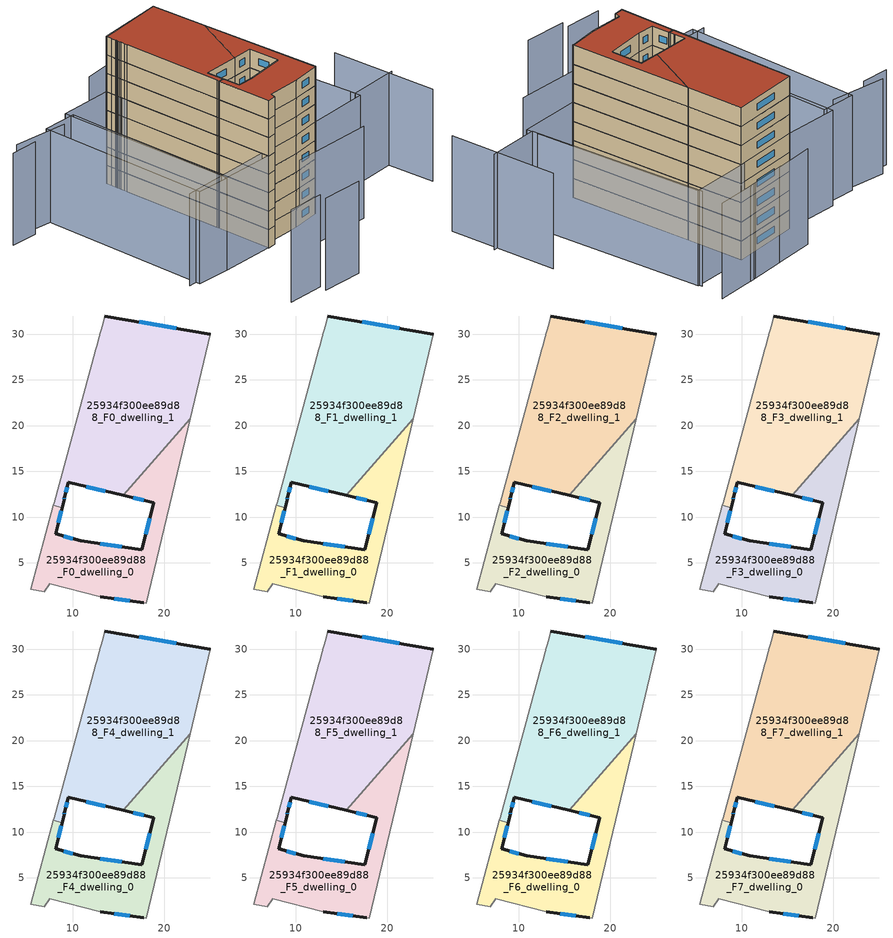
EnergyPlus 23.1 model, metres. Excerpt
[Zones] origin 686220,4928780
25934f300ee89d88_F0_dwelling_0
 floor ground (EU_floor_Construction): 18.05,0.61 22.86,20.73 15.53,12.36 18.86,11.56 17.55,6.43 10.88,7.4 8.16,8.16 9.06,11.91 8.92,11.33 8.85,11.04 7.89,11.27 5.41,2.12 6.93,1.85 7.48,2.7 13.02,1.3 17.78,0.66 z0
 wall outside (EU_wall_Construction): 17.78,0.66 13.02,1.3 / 9.06,11.91 8.16,8.16 10.88,7.4 17.55,6.43 18.86,11.56 15.53,12.36 z0:3
 wall adiabatic (EU_wall_Construction): 22.86,20.73 18.05,0.61 17.78,0.66 / 13.02,1.3 7.48,2.7 6.93,1.85 5.41,2.12 7.89,11.27 z0:3
 wall to 25934f300ee89d88_F0_dwelling_1 (EU_wall_Construction): 15.53,12.36 22.86,20.73 / 7.89,11.27 8.85,11.04 8.92,11.33 9.06,11.91 z0:3
 window (EU_Window_Construction): 9.04,7.91 9.99,7.65 / 13.05,7.08 15.38,6.75 / 17.98,8.1 18.43,9.89 / 17.78,11.82 16.61,12.1 / 16.23,0.87 14.57,1.09 / 8.77,10.69 8.45,9.38 z0.98:2.02
25934f300ee89d88_F0_dwelling_1
 floor ground (EU_floor_Construction): 15.53,12.36 22.86,20.73 25.07,30 13.53,31.98 13.27,31.03 13.07,30.31 13.03,30.16 12.98,29.97 12.95,29.87 12.88,29.57 12.8,29.28 12.64,28.7 12.5,28.2 12.48,28.11 7.97,11.56 7.89,11.27 8.85,11.04 8.92,11.33 9.06,11.91 9.12,12.14 9.13,12.21 9.52,13.81 z0
 wall outside (EU_wall_Construction): 13.53,31.98 25.07,30 / 15.53,12.36 9.52,13.81 9.13,12.21 9.12,12.14 9.06,11.91 z0:3
 wall adiabatic (EU_wall_Construction): 25.07,30 22.86,20.73 / 7.89,11.27 7.97,11.56 12.48,28.11 12.5,28.2 12.64,28.7 12.8,29.28 12.88,29.57 12.95,29.87 12.98,29.97 13.03,30.16 13.07,30.31 13.27,31.03 13.53,31.98 z0:3
 window (EU_Window_Construction): 17.28,31.34 21.32,30.64 / 13.58,12.83 11.47,13.34 / 9.39,13.29 9.26,12.73 / 9.1,12.06 9.08,11.99 z0.98:2.02
25934f300ee89d88_F1_dwelling_0
 floor to 25934f300ee89d88_F0_dwelling_0 (EU_floor_Construction): 18.05,0.61 22.86,20.73 15.53,12.36 18.86,11.56 17.55,6.43 10.88,7.4 8.16,8.16 9.06,11.91 8.92,11.33 8.85,11.04 7.89,11.27 5.4,2.12 6.93,1.85 7.48,2.7 13.02,1.3 17.78,0.66 z3
 wall outside (EU_wall_Construction): 17.78,0.66 13.02,1.3 / 9.06,11.91 8.16,8.16 10.88,7.4 17.55,6.43 18.86,11.56 15.53,12.36 z3:6
 wall adiabatic (EU_wall_Construction): 22.86,20.73 18.05,0.61 17.78,0.66 / 13.02,1.3 7.48,2.7 6.93,1.85 5.41,2.12 7.89,11.27 z3:6
 wall to 25934f300ee89d88_F1_dwelling_1 (EU_wall_Construction): 15.53,12.36 22.86,20.73 / 7.89,11.27 8.85,11.04 8.92,11.33 9.06,11.91 z3:6
 window (EU_Window_Construction): 9.04,7.91 9.99,7.65 / 13.05,7.08 15.38,6.75 / 17.98,8.1 18.43,9.89 / 17.78,11.82 16.61,12.1 / 16.23,0.87 14.57,1.09 / 8.77,10.69 8.45,9.38 z3.98:5.02
25934f300ee89d88_F1_dwelling_1
 floor to 25934f300ee89d88_F0_dwelling_1 (EU_floor_Construction): 15.53,12.36 22.86,20.73 25.07,30 13.53,31.98 13.27,31.03 13.07,30.31 13.03,30.16 12.98,29.97 12.95,29.87 12.88,29.57 12.79,29.28 12.64,28.7 12.5,28.2 12.48,28.11 7.97,11.56 7.89,11.27 8.85,11.04 8.92,11.33 9.06,11.91 9.12,12.14 9.13,12.21 9.52,13.81 z3
 wall outside (EU_wall_Construction): 13.53,31.98 25.07,30 / 15.53,12.36 9.52,13.81 9.13,12.21 9.12,12.14 9.06,11.91 z3:6
 wall adiabatic (EU_wall_Construction): 25.07,30 22.86,20.73 / 7.89,11.27 7.97,11.56 12.48,28.11 12.5,28.2 12.64,28.7 12.8,29.28 12.88,29.57 12.95,29.87 12.98,29.97 13.03,30.16 13.07,30.31 13.27,31.03 13.53,31.98 z3:6
 window (EU_Window_Construction): 17.28,31.34 21.32,30.64 / 13.58,12.83 11.47,13.34 / 9.39,13.29 9.26,12.73 / 9.1,12.06 9.08,11.99 z3.98:5.02
25934f300ee89d88_F2_dwelling_0
 floor to 25934f300ee89d88_F1_dwelling_0 (EU_floor_Construction): 18.05,0.61 22.86,20.73 15.53,12.36 18.86,11.56 17.55,6.43 10.88,7.4 8.16,8.16 9.06,11.91 8.92,11.33 8.85,11.04 7.89,11.27 5.4,2.12 6.93,1.85 7.48,2.7 13.02,1.3 17.78,0.66 z6
 wall outside (EU_wall_Construction): 17.78,0.66 13.02,1.3 / 9.06,11.91 8.16,8.16 10.88,7.4 17.55,6.43 18.86,11.56 15.53,12.36 z6:9
 wall adiabatic (EU_wall_Construction): 22.86,20.73 18.05,0.61 17.78,0.66 / 13.02,1.3 7.48,2.7 6.93,1.85 5.41,2.12 7.89,11.27 z6:9
 wall to 25934f300ee89d88_F2_dwelling_1 (EU_wall_Construction): 15.53,12.36 22.86,20.73 / 7.89,11.27 8.85,11.04 8.92,11.33 9.06,11.91 z6:9
 window (EU_Window_Construction): 9.04,7.91 9.99,7.65 / 13.05,7.08 15.38,6.75 / 17.98,8.1 18.43,9.89 / 17.78,11.82 16.61,12.1 / 16.23,0.87 14.57,1.09 / 8.77,10.69 8.45,9.38 z6.98:8.02
25934f300ee89d88_F2_dwelling_1
 floor to 25934f300ee89d88_F1_dwelling_1 (EU_floor_Construction): 15.53,12.36 22.86,20.73 25.07,30 13.53,31.98 13.27,31.03 13.07,30.31 13.03,30.16 12.98,29.97 12.95,29.87 12.88,29.57 12.79,29.28 12.64,28.7 12.5,28.2 12.48,28.11 7.97,11.56 7.89,11.27 8.85,11.04 8.92,11.33 9.06,11.91 9.12,12.14 9.13,12.21 9.52,13.81 z6
 wall outside (EU_wall_Construction): 13.53,31.98 25.07,30 / 15.53,12.36 9.52,13.81 9.13,12.21 9.12,12.14 9.06,11.91 z6:9
 wall adiabatic (EU_wall_Construction): 25.07,30 22.86,20.73 / 7.89,11.27 7.97,11.56 12.48,28.11 12.5,28.2 12.64,28.7 12.8,29.28 12.88,29.57 12.95,29.87 12.98,29.97 13.03,30.16 13.07,30.31 13.27,31.03 13.53,31.98 z6:9
 window (EU_Window_Construction): 17.28,31.34 21.32,30.64 / 13.58,12.83 11.47,13.34 / 9.39,13.29 9.26,12.73 / 9.1,12.06 9.08,11.99 z6.98:8.02
25934f300ee89d88_F3_dwelling_0
 floor to 25934f300ee89d88_F2_dwelling_0 (EU_floor_Construction): 18.05,0.61 22.86,20.73 15.53,12.36 18.86,11.56 17.55,6.43 10.88,7.4 8.16,8.16 9.06,11.91 8.92,11.33 8.85,11.04 7.89,11.27 5.4,2.12 6.93,1.85 7.48,2.7 13.02,1.3 17.78,0.66 z9
 wall outside (EU_wall_Construction): 17.78,0.66 13.02,1.3 / 9.06,11.91 8.16,8.16 10.88,7.4 17.55,6.43 18.86,11.56 15.53,12.36 z9:12
 wall adiabatic (EU_wall_Construction): 22.86,20.73 18.05,0.61 17.78,0.66 / 13.02,1.3 7.48,2.7 6.93,1.85 5.41,2.12 7.89,11.27 z9:12
 wall to 25934f300ee89d88_F3_dwelling_1 (EU_wall_Construction): 15.53,12.36 22.86,20.73 / 7.89,11.27 8.85,11.04 8.92,11.33 9.06,11.91 z9:12
 window (EU_Window_Construction): 9.04,7.91 9.99,7.65 / 13.05,7.08 15.38,6.75 / 17.98,8.1 18.43,9.89 / 17.78,11.82 16.61,12.1 / 16.23,0.87 14.57,1.09 / 8.77,10.69 8.45,9.38 z9.98:11.02
25934f300ee89d88_F3_dwelling_1
 floor to 25934f300ee89d88_F2_dwelling_1 (EU_floor_Construction): 15.53,12.36 22.86,20.73 25.07,30 13.53,31.98 13.27,31.03 13.07,30.31 13.03,30.16 12.98,29.97 12.95,29.87 12.88,29.57 12.79,29.28 12.64,28.7 12.5,28.2 12.48,28.11 7.97,11.56 7.89,11.27 8.85,11.04 8.92,11.33 9.06,11.91 9.12,12.14 9.13,12.21 9.52,13.81 z9
 wall outside (EU_wall_Construction): 13.53,31.98 25.07,30 / 15.53,12.36 9.52,13.81 9.13,12.21 9.12,12.14 9.06,11.91 z9:12
 wall adiabatic (EU_wall_Construction): 25.07,30 22.86,20.73 / 7.89,11.27 7.97,11.56 12.48,28.11 12.5,28.2 12.64,28.7 12.8,29.28 12.88,29.57 12.95,29.87 12.98,29.97 13.03,30.16 13.07,30.31 13.27,31.03 13.53,31.98 z9:12
 window (EU_Window_Construction): 17.28,31.34 21.32,30.64 / 13.58,12.83 11.47,13.34 / 9.39,13.29 9.26,12.73 / 9.1,12.06 9.08,11.99 z9.98:11.02
25934f300ee89d88_F4_dwelling_0
 floor to 25934f300ee89d88_F3_dwelling_0 (EU_floor_Construction): 18.05,0.61 22.86,20.73 15.53,12.36 18.86,11.56 17.55,6.43 10.88,7.4 8.16,8.16 9.06,11.91 8.92,11.33 8.85,11.04 7.89,11.27 5.4,2.12 6.93,1.85 7.48,2.7 13.02,1.3 17.78,0.66 z12
 wall outside (EU_wall_Construction): 17.78,0.66 13.02,1.3 / 9.06,11.91 8.16,8.16 10.88,7.4 17.55,6.43 18.86,11.56 15.53,12.36 z12:15
 wall adiabatic (EU_wall_Construction): 22.86,20.73 18.05,0.61 17.78,0.66 / 13.02,1.3 7.48,2.7 6.93,1.85 5.41,2.12 7.89,11.27 z12:15
 wall to 25934f300ee89d88_F4_dwelling_1 (EU_wall_Construction): 15.53,12.36 22.86,20.73 / 7.89,11.27 8.85,11.04 8.92,11.33 9.06,11.91 z12:15
 window (EU_Window_Construction): 9.04,7.91 9.99,7.65 / 13.05,7.08 15.38,6.75 / 17.98,8.1 18.43,9.89 / 17.78,11.82 16.61,12.1 / 16.23,0.87 14.57,1.09 / 8.77,10.69 8.45,9.38 z12.98:14.02
25934f300ee89d88_F4_dwelling_1
 floor to 25934f300ee89d88_F3_dwelling_1 (EU_floor_Construction): 15.53,12.36 22.86,20.73 25.07,30 13.53,31.98 13.27,31.03 13.07,30.31 13.03,30.16 12.98,29.97 12.95,29.87 12.88,29.57 12.79,29.28 12.64,28.7 12.5,28.2 12.48,28.11 7.97,11.56 7.89,11.27 8.85,11.04 8.92,11.33 9.06,11.91 9.12,12.14 9.13,12.21 9.52,13.81 z12
 wall outside (EU_wall_Construction): 13.53,31.98 25.07,30 / 15.53,12.36 9.52,13.81 9.13,12.21 9.12,12.14 9.06,11.91 z12:15
 wall adiabatic (EU_wall_Construction): 25.07,30 22.86,20.73 / 7.89,11.27 7.97,11.56 12.48,28.11 12.5,28.2 12.64,28.7 12.8,29.28 12.88,29.57 12.95,29.87 12.98,29.97 13.03,30.16 13.07,30.31 13.27,31.03 13.53,31.98 z12:15
 window (EU_Window_Construction): 17.28,31.34 21.32,30.64 / 13.58,12.83 11.47,13.34 / 9.39,13.29 9.26,12.73 / 9.1,12.06 9.08,11.99 z12.98:14.02
25934f300ee89d88_F5_dwelling_0
 floor to 25934f300ee89d88_F4_dwelling_0 (EU_floor_Construction): 18.05,0.61 22.86,20.73 15.53,12.36 18.86,11.56 17.55,6.43 10.88,7.4 8.16,8.16 9.06,11.91 8.92,11.33 8.85,11.04 7.89,11.27 5.4,2.12 6.93,1.85 7.48,2.7 13.02,1.3 17.78,0.66 z15
 wall outside (EU_wall_Construction): 17.78,0.66 13.02,1.3 / 9.06,11.91 8.16,8.16 10.88,7.4 17.55,6.43 18.86,11.56 15.53,12.36 z15:18
 wall adiabatic (EU_wall_Construction): 22.86,20.73 18.05,0.61 17.78,0.66 / 13.02,1.3 7.48,2.7 6.93,1.85 5.41,2.12 7.89,11.27 z15:18
 wall to 25934f300ee89d88_F5_dwelling_1 (EU_wall_Construction): 15.53,12.36 22.86,20.73 / 7.89,11.27 8.85,11.04 8.92,11.33 9.06,11.91 z15:18
 window (EU_Window_Construction): 9.04,7.91 9.99,7.65 / 13.05,7.08 15.38,6.75 / 17.98,8.1 18.43,9.89 / 17.78,11.82 16.61,12.1 / 16.23,0.87 14.57,1.09 / 8.77,10.69 8.45,9.38 z15.98:17.02
25934f300ee89d88_F5_dwelling_1
 floor to 25934f300ee89d88_F4_dwelling_1 (EU_floor_Construction): 15.53,12.36 22.86,20.73 25.07,30 13.53,31.98 13.27,31.03 13.07,30.31 13.03,30.16 12.98,29.97 12.95,29.87 12.88,29.57 12.79,29.28 12.64,28.7 12.5,28.2 12.48,28.11 7.97,11.56 7.89,11.27 8.85,11.04 8.92,11.33 9.06,11.91 9.12,12.14 9.13,12.21 9.52,13.81 z15
 wall outside (EU_wall_Construction): 13.53,31.98 25.07,30 / 15.53,12.36 9.52,13.81 9.13,12.21 9.12,12.14 9.06,11.91 z15:18
 wall adiabatic (EU_wall_Construction): 25.07,30 22.86,20.73 / 7.89,11.27 7.97,11.56 12.48,28.11 12.5,28.2 12.64,28.7 12.8,29.28 12.88,29.57 12.95,29.87 12.98,29.97 13.03,30.16 13.07,30.31 13.27,31.03 13.53,31.98 z15:18
 window (EU_Window_Construction): 17.28,31.34 21.32,30.64 / 13.58,12.83 11.47,13.34 / 9.39,13.29 9.26,12.73 / 9.1,12.06 9.08,11.99 z15.98:17.02
25934f300ee89d88_F6_dwelling_0
 floor to 25934f300ee89d88_F5_dwelling_0 (EU_floor_Construction): 18.05,0.61 22.86,20.73 15.53,12.36 18.86,11.56 17.55,6.43 10.88,7.4 8.16,8.16 9.06,11.91 8.92,11.33 8.85,11.04 7.89,11.27 5.4,2.12 6.93,1.85 7.48,2.7 13.02,1.3 17.78,0.66 z18
 wall outside (EU_wall_Construction): 17.78,0.66 13.02,1.3 / 9.06,11.91 8.16,8.16 10.88,7.4 17.55,6.43 18.86,11.56 15.53,12.36 z18:21
 wall adiabatic (EU_wall_Construction): 22.86,20.73 18.05,0.61 17.78,0.66 / 13.02,1.3 7.48,2.7 6.93,1.85 5.41,2.12 7.89,11.27 z18:21
 wall to 25934f300ee89d88_F6_dwelling_1 (EU_wall_Construction): 15.53,12.36 22.86,20.73 / 7.89,11.27 8.85,11.04 8.92,11.33 9.06,11.91 z18:21
 window (EU_Window_Construction): 9.04,7.91 9.99,7.65 / 13.05,7.08 15.38,6.75 / 17.98,8.1 18.43,9.89 / 17.78,11.82 16.61,12.1 / 16.23,0.87 14.57,1.09 / 8.77,10.69 8.45,9.38 z18.98:20.02
25934f300ee89d88_F6_dwelling_1
 floor to 25934f300ee89d88_F5_dwelling_1 (EU_floor_Construction): 15.53,12.36 22.86,20.73 25.07,30 13.53,31.98 13.27,31.03 13.07,30.31 13.03,30.16 12.98,29.97 12.95,29.87 12.88,29.57 12.79,29.28 12.64,28.7 12.5,28.2 12.48,28.11 7.97,11.56 7.89,11.27 8.85,11.04 8.92,11.33 9.06,11.91 9.12,12.14 9.13,12.21 9.52,13.81 z18
 wall outside (EU_wall_Construction): 13.53,31.98 25.07,30 / 15.53,12.36 9.52,13.81 9.13,12.21 9.12,12.14 9.06,11.91 z18:21
 wall adiabatic (EU_wall_Construction): 25.07,30 22.86,20.73 / 7.89,11.27 7.97,11.56 12.48,28.11 12.5,28.2 12.64,28.7 12.8,29.28 12.88,29.57 12.95,29.87 12.98,29.97 13.03,30.16 13.07,30.31 13.27,31.03 13.53,31.98 z18:21
 window (EU_Window_Construction): 17.28,31.34 21.32,30.64 / 13.58,12.83 11.47,13.34 / 9.39,13.29 9.26,12.73 / 9.1,12.06 9.08,11.99 z18.98:20.02
25934f300ee89d88_F7_dwelling_0
 floor to 25934f300ee89d88_F6_dwelling_0 (EU_floor_Construction): 18.05,0.61 22.86,20.73 15.53,12.36 18.86,11.56 17.55,6.43 10.88,7.4 8.16,8.16 9.06,11.91 8.92,11.33 8.85,11.04 7.89,11.27 5.4,2.12 6.93,1.85 7.48,2.7 13.02,1.3 17.78,0.66 z21
 wall outside (EU_wall_Construction): 17.78,0.66 13.02,1.3 / 9.06,11.91 8.16,8.16 10.88,7.4 17.55,6.43 18.86,11.56 15.53,12.36 z21:24
 wall adiabatic (EU_wall_Construction): 22.86,20.73 18.05,0.61 17.78,0.66 / 13.02,1.3 7.48,2.7 6.93,1.85 5.41,2.12 7.89,11.27 z21:24
 wall to 25934f300ee89d88_F7_dwelling_1 (EU_wall_Construction): 15.53,12.36 22.86,20.73 / 7.89,11.27 8.85,11.04 8.92,11.33 9.06,11.91 z21:24
 window (EU_Window_Construction): 9.04,7.91 9.99,7.65 / 13.05,7.08 15.38,6.75 / 17.98,8.1 18.43,9.89 / 17.78,11.82 16.61,12.1 / 16.23,0.87 14.57,1.09 / 8.77,10.69 8.45,9.38 z21.98:23.02
 roof outside (EU_roof_Construction): 22.86,20.73 18.05,0.61 17.78,0.66 13.02,1.3 7.48,2.7 6.93,1.85 5.41,2.12 7.89,11.27 8.85,11.04 8.92,11.33 9.06,11.91 8.16,8.16 10.88,7.4 17.55,6.43 18.86,11.56 15.53,12.36 z24
25934f300ee89d88_F7_dwelling_1
 floor to 25934f300ee89d88_F6_dwelling_1 (EU_floor_Construction): 15.53,12.36 22.86,20.73 25.07,30 13.53,31.98 13.27,31.03 13.07,30.31 13.03,30.16 12.98,29.97 12.95,29.87 12.88,29.57 12.79,29.28 12.64,28.7 12.5,28.2 12.48,28.11 7.97,11.56 7.89,11.27 8.85,11.04 8.92,11.33 9.06,11.91 9.12,12.14 9.13,12.21 9.52,13.81 z21
 wall outside (EU_wall_Construction): 13.53,31.98 25.07,30 / 15.53,12.36 9.52,13.81 9.13,12.21 9.12,12.14 9.06,11.91 z21:24
 wall adiabatic (EU_wall_Construction): 25.07,30 22.86,20.73 / 7.89,11.27 7.97,11.56 12.48,28.11 12.5,28.2 12.64,28.7 12.8,29.28 12.88,29.57 12.95,29.87 12.98,29.97 13.03,30.16 13.07,30.31 13.27,31.03 13.53,31.98 z21:24
 window (EU_Window_Construction): 17.28,31.34 21.32,30.64 / 13.58,12.83 11.47,13.34 / 9.39,13.29 9.26,12.73 / 9.1,12.06 9.08,11.99 z21.98:23.02
 roof outside (EU_roof_Construction): 25.07,30 22.86,20.73 15.53,12.36 9.52,13.81 9.13,12.21 9.12,12.14 9.06,11.91 8.92,11.33 8.85,11.04 7.89,11.27 7.97,11.56 12.48,28.11 12.5,28.2 12.64,28.7 12.8,29.28 12.88,29.57 12.95,29.87 12.98,29.97 13.03,30.16 13.07,30.31 13.27,31.03 13.53,31.98 z24
shading: 6.16,-2.53 19.77,-6.23 / -3.04,-11.02 3.84,-13.07 / -8.47,-8.08 -2.39,-9.87 / -10.16,7.36 13.09,1.58 / -7,36.58 1.77,33.11 / -9.64,35.82 -5.14,34.52 / 34.54,-10.24 38.7,7.42 / 37.02,-2.49 28.5,-0.71 / 28.5,-0.71 34.6,28.51 / 36.71,32.6 29.23,34.13 / 30.25,33.95 23.13,35.16 / 23.39,35.15 16.75,36.27 / 13.53,31.98 5.44,2.23 / 5.44,2.23 -3.41,4.64 / -3.41,4.64 4.68,34.39 / 4.68,34.39 13.53,31.98 / 4.97,33.22 -3.43,4.61 / -3.43,4.61 -9.04,6.25 / -9.04,6.25 -0.64,34.87 / -0.64,34.87 4.97,33.22 / 24.48,30.13 34.72,27.9 / 34.72,27.9 28.29,-1.62 / 28.29,-1.62 18.05,0.61 / 18.05,0.61 24.48,30.13 z0:15
[Building]
EU S2 Campaign: North Axis=0; Terrain=City; Solar Distribution=FullExterior
[Site:Location]
Bologna: Latitude=44.5; Longitude=11.25; Time Zone=1; Elevation=37
[SizingPeriod:WeatherFileDays]
AnnualSizingPeriod: Begin Month=1; Begin Day of Month=1; End Month=12; End Day of Month=31; Day of Week for Start Day=Monday; Use Weather File Daylight Saving Period=No; Use Weather File Rain and Snow Indicators=No
[MATERIAL]
EU_InternalMass_Material: Roughness=MediumRough; Thickness=0.1; Conductivity=1; Density=1800; Specific Heat=900; Thermal Absorptance=0.9; Solar Absorptance=0.7; Visible Absorptance=0.7
[MATERIAL:NOMASS] Roughness=MediumRough; Thermal Absorptance=0.9; Solar Absorptance=0.7; Visible Absorptance=0.7
Name | Thermal Resistance
EU_wall_NoMass | 0.905828
EU_roof_NoMass | 0.37593
EU_floor_NoMass | 0.67114
[WINDOWMATERIAL:SIMPLEGLAZINGSYSTEM]
EU_Window_SimpleGlazing: UFactor=4.52486; Solar Heat Gain Coefficient=0.85; Visible Transmittance=0.85
[CONSTRUCTION]
EU_wall_Construction: EU_wall_NoMass
EU_roof_Construction: EU_roof_NoMass
EU_floor_Construction: EU_floor_NoMass
EU_InternalMass_Construction: EU_InternalMass_Material
EU_Window_Construction: EU_Window_SimpleGlazing
[ZONE] Type=1; Multiplier=1; Ceiling Height=autocalculate; Floor Area=autocalculate; Part of Total Floor Area=Yes
Name | Volume
25934f300ee89d88_F0_dwelling_0 | 329.03
25934f300ee89d88_F1_dwelling_0; 25934f300ee89d88_F2_dwelling_0; 25934f300ee89d88_F3_dwelling_0; 25934f300ee89d88_F4_dwelling_0; 25934f300ee89d88_F5_dwelling_0; 25934f300ee89d88_F6_dwelling_0; 25934f300ee89d88_F7_dwelling_0 | 329.031
25934f300ee89d88_F0_dwelling_1 | 613.491
25934f300ee89d88_F1_dwelling_1; 25934f300ee89d88_F2_dwelling_1; 25934f300ee89d88_F3_dwelling_1; 25934f300ee89d88_F4_dwelling_1; 25934f300ee89d88_F5_dwelling_1; 25934f300ee89d88_F6_dwelling_1; 25934f300ee89d88_F7_dwelling_1 | 613.49
[INTERNALMASS] Construction=EU_InternalMass_Construction
Name | Zone or ZoneList | Surface Area
25934f300ee89d88_F0_dwelling_0_EU_InternalMass | 25934f300ee89d88_F0_dwelling_0 | 109.673
25934f300ee89d88_F0_dwelling_1_EU_InternalMass | 25934f300ee89d88_F0_dwelling_1 | 204.496
25934f300ee89d88_F1_dwelling_0_EU_InternalMass | 25934f300ee89d88_F1_dwelling_0 | 109.673
25934f300ee89d88_F1_dwelling_1_EU_InternalMass | 25934f300ee89d88_F1_dwelling_1 | 204.496
25934f300ee89d88_F2_dwelling_0_EU_InternalMass | 25934f300ee89d88_F2_dwelling_0 | 109.673
25934f300ee89d88_F2_dwelling_1_EU_InternalMass | 25934f300ee89d88_F2_dwelling_1 | 204.496
25934f300ee89d88_F3_dwelling_0_EU_InternalMass | 25934f300ee89d88_F3_dwelling_0 | 109.673
25934f300ee89d88_F3_dwelling_1_EU_InternalMass | 25934f300ee89d88_F3_dwelling_1 | 204.496
25934f300ee89d88_F4_dwelling_0_EU_InternalMass | 25934f300ee89d88_F4_dwelling_0 | 109.673
25934f300ee89d88_F4_dwelling_1_EU_InternalMass | 25934f300ee89d88_F4_dwelling_1 | 204.496
25934f300ee89d88_F5_dwelling_0_EU_InternalMass | 25934f300ee89d88_F5_dwelling_0 | 109.673
25934f300ee89d88_F5_dwelling_1_EU_InternalMass | 25934f300ee89d88_F5_dwelling_1 | 204.496
25934f300ee89d88_F6_dwelling_0_EU_InternalMass | 25934f300ee89d88_F6_dwelling_0 | 109.673
25934f300ee89d88_F6_dwelling_1_EU_InternalMass | 25934f300ee89d88_F6_dwelling_1 | 204.496
25934f300ee89d88_F7_dwelling_0_EU_InternalMass | 25934f300ee89d88_F7_dwelling_0 | 109.673
25934f300ee89d88_F7_dwelling_1_EU_InternalMass | 25934f300ee89d88_F7_dwelling_1 | 204.496
[OTHEREQUIPMENT] Fuel Type=Electricity; Design Level Calculation Method=Watts/Area; Power per Zone Floor Area=1; Fraction Latent=0; Fraction Radiant=0; Fraction Lost=0; Carbon Dioxide Generation Rate=0; EndUse Subcategory=EU_Step8_InternalGains
Name | Zone or ZoneList or Space or SpaceList | Schedule
EU_Step8_InternalGain_25934f300ee89d88_F0_dwelling_0_f000 | 25934f300ee89d88_F0_dwelling_0 | EU_Step8_GainSchedule_25934f300ee89d88_F0_dwelling_0_f000
EU_Step8_InternalGain_25934f300ee89d88_F0_dwelling_1_f000 | 25934f300ee89d88_F0_dwelling_1 | EU_Step8_GainSchedule_25934f300ee89d88_F0_dwelling_1_f000
EU_Step8_InternalGain_25934f300ee89d88_F1_dwelling_0_f000 | 25934f300ee89d88_F1_dwelling_0 | EU_Step8_GainSchedule_25934f300ee89d88_F1_dwelling_0_f000
EU_Step8_InternalGain_25934f300ee89d88_F1_dwelling_1_f000 | 25934f300ee89d88_F1_dwelling_1 | EU_Step8_GainSchedule_25934f300ee89d88_F1_dwelling_1_f000
EU_Step8_InternalGain_25934f300ee89d88_F2_dwelling_0_f000 | 25934f300ee89d88_F2_dwelling_0 | EU_Step8_GainSchedule_25934f300ee89d88_F2_dwelling_0_f000
EU_Step8_InternalGain_25934f300ee89d88_F2_dwelling_1_f000 | 25934f300ee89d88_F2_dwelling_1 | EU_Step8_GainSchedule_25934f300ee89d88_F2_dwelling_1_f000
EU_Step8_InternalGain_25934f300ee89d88_F3_dwelling_0_f000 | 25934f300ee89d88_F3_dwelling_0 | EU_Step8_GainSchedule_25934f300ee89d88_F3_dwelling_0_f000
EU_Step8_InternalGain_25934f300ee89d88_F3_dwelling_1_f000 | 25934f300ee89d88_F3_dwelling_1 | EU_Step8_GainSchedule_25934f300ee89d88_F3_dwelling_1_f000
EU_Step8_InternalGain_25934f300ee89d88_F4_dwelling_0_f000 | 25934f300ee89d88_F4_dwelling_0 | EU_Step8_GainSchedule_25934f300ee89d88_F4_dwelling_0_f000
EU_Step8_InternalGain_25934f300ee89d88_F4_dwelling_1_f000 | 25934f300ee89d88_F4_dwelling_1 | EU_Step8_GainSchedule_25934f300ee89d88_F4_dwelling_1_f000
EU_Step8_InternalGain_25934f300ee89d88_F5_dwelling_0_f000 | 25934f300ee89d88_F5_dwelling_0 | EU_Step8_GainSchedule_25934f300ee89d88_F5_dwelling_0_f000
EU_Step8_InternalGain_25934f300ee89d88_F5_dwelling_1_f000 | 25934f300ee89d88_F5_dwelling_1 | EU_Step8_GainSchedule_25934f300ee89d88_F5_dwelling_1_f000
EU_Step8_InternalGain_25934f300ee89d88_F6_dwelling_0_f000 | 25934f300ee89d88_F6_dwelling_0 | EU_Step8_GainSchedule_25934f300ee89d88_F6_dwelling_0_f000
EU_Step8_InternalGain_25934f300ee89d88_F6_dwelling_1_f000 | 25934f300ee89d88_F6_dwelling_1 | EU_Step8_GainSchedule_25934f300ee89d88_F6_dwelling_1_f000
EU_Step8_InternalGain_25934f300ee89d88_F7_dwelling_0_f000 | 25934f300ee89d88_F7_dwelling_0 | EU_Step8_GainSchedule_25934f300ee89d88_F7_dwelling_0_f000
EU_Step8_InternalGain_25934f300ee89d88_F7_dwelling_1_f000 | 25934f300ee89d88_F7_dwelling_1 | EU_Step8_GainSchedule_25934f300ee89d88_F7_dwelling_1_f000
[ZONEVENTILATION:DESIGNFLOWRATE] Schedule=EU_AlwaysOn; Design Flow Rate Calculation Method=AirChanges/Hour; Air Changes per Hour=0.73129; Ventilation Type=Natural; Fan Pressure Rise=0; Fan Total Efficiency=1; Constant Term Coefficient=1; Temperature Term Coefficient=0; Velocity Term Coefficient=0; Velocity Squared Term Coefficient=0; Minimum Indoor Temperature=-100; Maximum Indoor Temperature=100; Delta Temperature=-100; Minimum Outdoor Temperature=-100; Maximum Outdoor Temperature=100; Maximum Wind Speed=40
Name | Zone or ZoneList or Space or SpaceList
EU_ConstantAir_25934f300ee89d88_F0_dwelling_0 | 25934f300ee89d88_F0_dwelling_0
EU_ConstantAir_25934f300ee89d88_F0_dwelling_1 | 25934f300ee89d88_F0_dwelling_1
EU_ConstantAir_25934f300ee89d88_F1_dwelling_0 | 25934f300ee89d88_F1_dwelling_0
EU_ConstantAir_25934f300ee89d88_F1_dwelling_1 | 25934f300ee89d88_F1_dwelling_1
EU_ConstantAir_25934f300ee89d88_F2_dwelling_0 | 25934f300ee89d88_F2_dwelling_0
EU_ConstantAir_25934f300ee89d88_F2_dwelling_1 | 25934f300ee89d88_F2_dwelling_1
EU_ConstantAir_25934f300ee89d88_F3_dwelling_0 | 25934f300ee89d88_F3_dwelling_0
EU_ConstantAir_25934f300ee89d88_F3_dwelling_1 | 25934f300ee89d88_F3_dwelling_1
EU_ConstantAir_25934f300ee89d88_F4_dwelling_0 | 25934f300ee89d88_F4_dwelling_0
EU_ConstantAir_25934f300ee89d88_F4_dwelling_1 | 25934f300ee89d88_F4_dwelling_1
EU_ConstantAir_25934f300ee89d88_F5_dwelling_0 | 25934f300ee89d88_F5_dwelling_0
EU_ConstantAir_25934f300ee89d88_F5_dwelling_1 | 25934f300ee89d88_F5_dwelling_1
EU_ConstantAir_25934f300ee89d88_F6_dwelling_0 | 25934f300ee89d88_F6_dwelling_0
EU_ConstantAir_25934f300ee89d88_F6_dwelling_1 | 25934f300ee89d88_F6_dwelling_1
EU_ConstantAir_25934f300ee89d88_F7_dwelling_0 | 25934f300ee89d88_F7_dwelling_0
EU_ConstantAir_25934f300ee89d88_F7_dwelling_1 | 25934f300ee89d88_F7_dwelling_1
[HVACTEMPLATE:THERMOSTAT] Constant Heating Setpoint=20; Constant Cooling Setpoint=50
EU_HeatOnly_25934f300ee89d88_F0_dwelling_0; EU_HeatOnly_25934f300ee89d88_F0_dwelling_1; EU_HeatOnly_25934f300ee89d88_F1_dwelling_0; EU_HeatOnly_25934f300ee89d88_F1_dwelling_1; EU_HeatOnly_25934f300ee89d88_F2_dwelling_0; EU_HeatOnly_25934f300ee89d88_F2_dwelling_1; EU_HeatOnly_25934f300ee89d88_F3_dwelling_0; EU_HeatOnly_25934f300ee89d88_F3_dwelling_1; EU_HeatOnly_25934f300ee89d88_F4_dwelling_0; EU_HeatOnly_25934f300ee89d88_F4_dwelling_1; EU_HeatOnly_25934f300ee89d88_F5_dwelling_0; EU_HeatOnly_25934f300ee89d88_F5_dwelling_1; EU_HeatOnly_25934f300ee89d88_F6_dwelling_0; EU_HeatOnly_25934f300ee89d88_F6_dwelling_1; EU_HeatOnly_25934f300ee89d88_F7_dwelling_0; EU_HeatOnly_25934f300ee89d88_F7_dwelling_1
[HVACTEMPLATE:ZONE:IDEALLOADSAIRSYSTEM] System Availability Schedule=EU_AlwaysOn; Maximum Heating Supply Air Temperature=50; Minimum Cooling Supply Air Temperature=13; Maximum Heating Supply Air Humidity Ratio=0.0156; Minimum Cooling Supply Air Humidity Ratio=0.0077; Heating Limit=NoLimit; Cooling Limit=NoLimit; Heating Availability Schedule=EU_AlwaysOn; Cooling Availability Schedule=EU_CoolingOff; Dehumidification Control Type=ConstantSensibleHeatRatio; Cooling Sensible Heat Ratio=0.7; Dehumidification Setpoint=60; Humidification Control Type=None; Humidification Setpoint=30; Outdoor Air Method=None; Outdoor Air Flow Rate per Person=0.00944; Outdoor Air Flow Rate per Zone Floor Area=0; Outdoor Air Flow Rate per Zone=0; Demand Controlled Ventilation Type=None; Outdoor Air Economizer Type=NoEconomizer; Heat Recovery Type=None; Sensible Heat Recovery Effectiveness=0.7; Latent Heat Recovery Effectiveness=0.65
Name | Template Thermostat
25934f300ee89d88_F0_dwelling_0 | EU_HeatOnly_25934f300ee89d88_F0_dwelling_0
25934f300ee89d88_F0_dwelling_1 | EU_HeatOnly_25934f300ee89d88_F0_dwelling_1
25934f300ee89d88_F1_dwelling_0 | EU_HeatOnly_25934f300ee89d88_F1_dwelling_0
25934f300ee89d88_F1_dwelling_1 | EU_HeatOnly_25934f300ee89d88_F1_dwelling_1
25934f300ee89d88_F2_dwelling_0 | EU_HeatOnly_25934f300ee89d88_F2_dwelling_0
25934f300ee89d88_F2_dwelling_1 | EU_HeatOnly_25934f300ee89d88_F2_dwelling_1
25934f300ee89d88_F3_dwelling_0 | EU_HeatOnly_25934f300ee89d88_F3_dwelling_0
25934f300ee89d88_F3_dwelling_1 | EU_HeatOnly_25934f300ee89d88_F3_dwelling_1
25934f300ee89d88_F4_dwelling_0 | EU_HeatOnly_25934f300ee89d88_F4_dwelling_0
25934f300ee89d88_F4_dwelling_1 | EU_HeatOnly_25934f300ee89d88_F4_dwelling_1
25934f300ee89d88_F5_dwelling_0 | EU_HeatOnly_25934f300ee89d88_F5_dwelling_0
25934f300ee89d88_F5_dwelling_1 | EU_HeatOnly_25934f300ee89d88_F5_dwelling_1
25934f300ee89d88_F6_dwelling_0 | EU_HeatOnly_25934f300ee89d88_F6_dwelling_0
25934f300ee89d88_F6_dwelling_1 | EU_HeatOnly_25934f300ee89d88_F6_dwelling_1
25934f300ee89d88_F7_dwelling_0 | EU_HeatOnly_25934f300ee89d88_F7_dwelling_0
25934f300ee89d88_F7_dwelling_1 | EU_HeatOnly_25934f300ee89d88_F7_dwelling_1
[SIZING:ZONE] Zone Cooling Design Supply Air Temperature Input Method=SupplyAirTemperature; Zone Cooling Design Supply Air Temperature=13; Zone Heating Design Supply Air Temperature Input Method=SupplyAirTemperature; Zone Heating Design Supply Air Temperature=50; Zone Cooling Design Supply Air Humidity Ratio=0.008; Zone Heating Design Supply Air Humidity Ratio=0.008; Cooling Design Air Flow Method=DesignDay; Cooling Design Air Flow Rate=0; Cooling Minimum Air Flow per Zone Floor Area=0.000762; Cooling Minimum Air Flow=0; Cooling Minimum Air Flow Fraction=0.2; Heating Design Air Flow Method=DesignDay; Heating Design Air Flow Rate=0; Heating Maximum Air Flow per Zone Floor Area=0.002032; Heating Maximum Air Flow=0.141576; Heating Maximum Air Flow Fraction=0.3; Account for Dedicated Outdoor Air System=No; Dedicated Outdoor Air System Control Strategy=NeutralSupplyAir; Dedicated Outdoor Air Low Setpoint Temperature for Design=autosize; Dedicated Outdoor Air High Setpoint Temperature for Design=autosize; Zone Load Sizing Method=Sensible Load Only No Latent Load; Zone Latent Cooling Design Supply Air Humidity Ratio Input Method=HumidityRatioDifference; Zone Cooling Design Supply Air Humidity Ratio Difference=0.005; Zone Latent Heating Design Supply Air Humidity Ratio Input Method=HumidityRatioDifference; Zone Humidification Design Supply Air Humidity Ratio Difference=0.005
25934f300ee89d88_F0_dwelling_0; 25934f300ee89d88_F0_dwelling_1; 25934f300ee89d88_F1_dwelling_0; 25934f300ee89d88_F1_dwelling_1; 25934f300ee89d88_F2_dwelling_0; 25934f300ee89d88_F2_dwelling_1; 25934f300ee89d88_F3_dwelling_0; 25934f300ee89d88_F3_dwelling_1; 25934f300ee89d88_F4_dwelling_0; 25934f300ee89d88_F4_dwelling_1; 25934f300ee89d88_F5_dwelling_0; 25934f300ee89d88_F5_dwelling_1; 25934f300ee89d88_F6_dwelling_0; 25934f300ee89d88_F6_dwelling_1; 25934f300ee89d88_F7_dwelling_0; 25934f300ee89d88_F7_dwelling_1
[SCHEDULE:CONSTANT]
Name | Hourly Value
EU_AlwaysOn | 1
EU_CoolingOff | 0
[SCHEDULE:FILE] Column Number=1; Rows to Skip at Top=0; Number of Hours of Data=8760; Column Separator=Comma; Interpolate to Timestep=No; Minutes per Item=60; Adjust Schedule for Daylight Savings=Yes
Name | File
EU_Step8_GainSchedule_25934f300ee89d88_F0_dwelling_0_f000 | ../../schedules/25934f300ee89d88/25934f300ee89d88_F0_dwelling_0_f000_gain.csv
EU_Step8_GainSchedule_25934f300ee89d88_F0_dwelling_1_f000 | ../../schedules/25934f300ee89d88/25934f300ee89d88_F0_dwelling_1_f000_gain.csv
EU_Step8_GainSchedule_25934f300ee89d88_F1_dwelling_0_f000 | ../../schedules/25934f300ee89d88/25934f300ee89d88_F1_dwelling_0_f000_gain.csv
EU_Step8_GainSchedule_25934f300ee89d88_F1_dwelling_1_f000 | ../../schedules/25934f300ee89d88/25934f300ee89d88_F1_dwelling_1_f000_gain.csv
EU_Step8_GainSchedule_25934f300ee89d88_F2_dwelling_0_f000 | ../../schedules/25934f300ee89d88/25934f300ee89d88_F2_dwelling_0_f000_gain.csv
EU_Step8_GainSchedule_25934f300ee89d88_F2_dwelling_1_f000 | ../../schedules/25934f300ee89d88/25934f300ee89d88_F2_dwelling_1_f000_gain.csv
EU_Step8_GainSchedule_25934f300ee89d88_F3_dwelling_0_f000 | ../../schedules/25934f300ee89d88/25934f300ee89d88_F3_dwelling_0_f000_gain.csv
EU_Step8_GainSchedule_25934f300ee89d88_F3_dwelling_1_f000 | ../../schedules/25934f300ee89d88/25934f300ee89d88_F3_dwelling_1_f000_gain.csv
EU_Step8_GainSchedule_25934f300ee89d88_F4_dwelling_0_f000 | ../../schedules/25934f300ee89d88/25934f300ee89d88_F4_dwelling_0_f000_gain.csv
EU_Step8_GainSchedule_25934f300ee89d88_F4_dwelling_1_f000 | ../../schedules/25934f300ee89d88/25934f300ee89d88_F4_dwelling_1_f000_gain.csv
EU_Step8_GainSchedule_25934f300ee89d88_F5_dwelling_0_f000 | ../../schedules/25934f300ee89d88/25934f300ee89d88_F5_dwelling_0_f000_gain.csv
EU_Step8_GainSchedule_25934f300ee89d88_F5_dwelling_1_f000 | ../../schedules/25934f300ee89d88/25934f300ee89d88_F5_dwelling_1_f000_gain.csv
EU_Step8_GainSchedule_25934f300ee89d88_F6_dwelling_0_f000 | ../../schedules/25934f300ee89d88/25934f300ee89d88_F6_dwelling_0_f000_gain.csv
EU_Step8_GainSchedule_25934f300ee89d88_F6_dwelling_1_f000 | ../../schedules/25934f300ee89d88/25934f300ee89d88_F6_dwelling_1_f000_gain.csv
EU_Step8_GainSchedule_25934f300ee89d88_F7_dwelling_0_f000 | ../../schedules/25934f300ee89d88/25934f300ee89d88_F7_dwelling_0_f000_gain.csv
EU_Step8_GainSchedule_25934f300ee89d88_F7_dwelling_1_f000 | ../../schedules/25934f300ee89d88/25934f300ee89d88_F7_dwelling_1_f000_gain.csv
